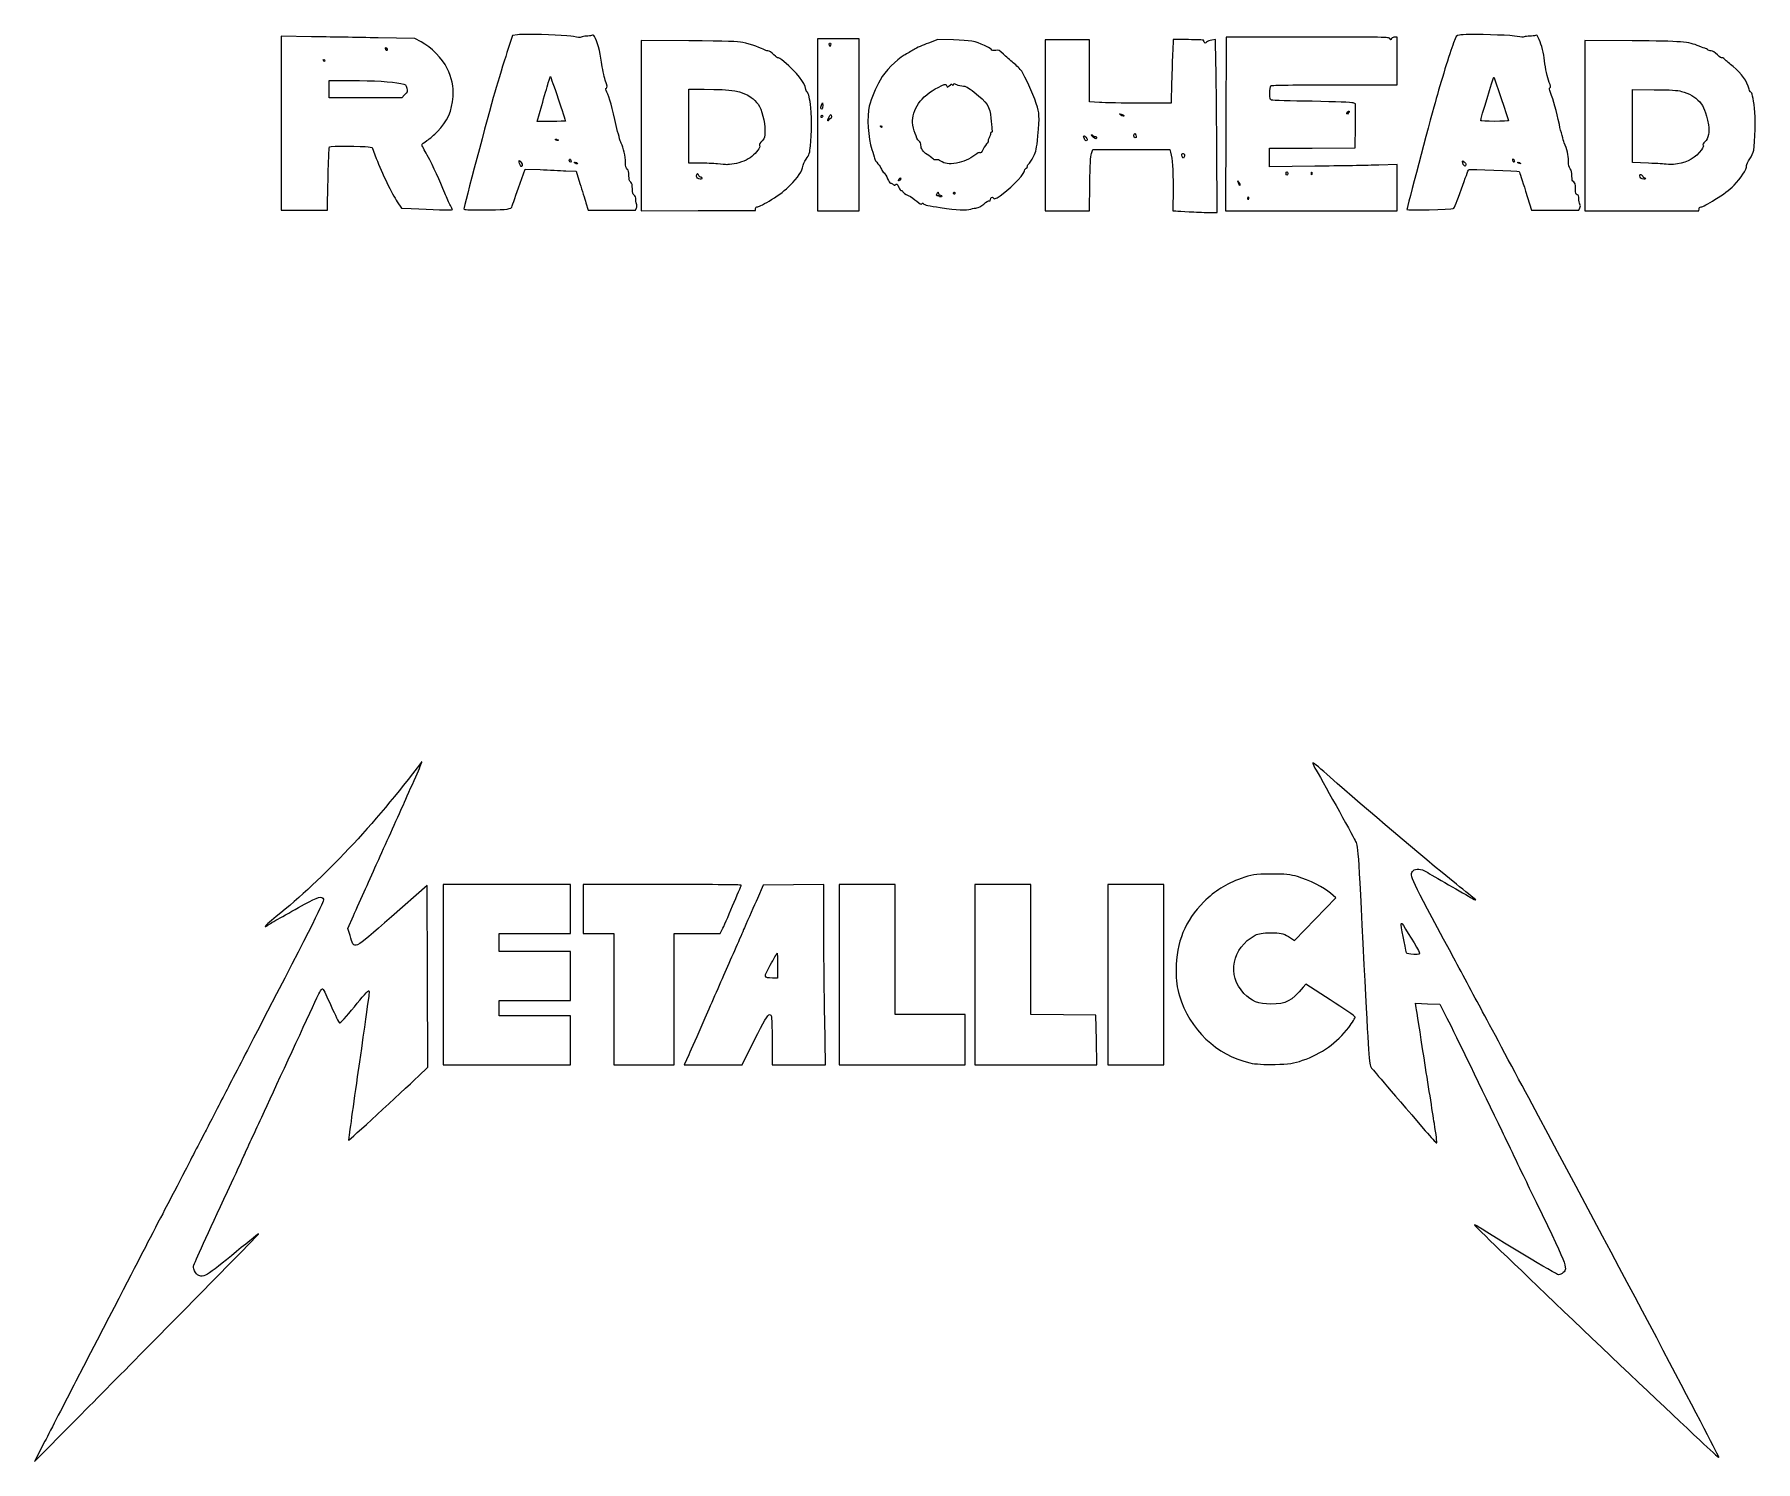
# Model space of a CAD drawing. Extents: x 18 to 597, y 6 to 390.
# Drawn here: x 369.3 to 597.5, y 6.3 to 195.5 of the extents above; entities that cross this region are included whole.
import ezdxf

# ---------------------------------------------------------------- set-up
doc = ezdxf.new("R2010")
doc.units = 0
doc.layers.add('Layer_1', color=7, linetype='CONTINUOUS')

msp = doc.modelspace()

# ---------------------------------------------------------------- linework, layer by layer
at = {"layer": 'Layer_1', "color": 7}
for points in [[(402.046496, 195.305673), (402.046496, 183.778659), (402.04596, 183.778659), (402.04596, 172.251092), (405.099689, 172.251092), (408.152854, 172.251092), (408.160022, 172.568042)], [(406.049988, 195.231259), (402.046496, 195.305673), (402.046496, 195.305673)], [(420.597104, 194.548301), (419.732799, 195.003608), (414.893675, 195.080225)], [(433.350557, 195.475997), (432.720524, 195.397175), (431.964253, 193.124513)], [(434.861462, 195.527813), (434.861462, 195.527813)], [(449.748684, 194.738471), (449.748684, 183.436354), (449.74922, 183.436354), (449.74922, 172.134235), (457.325137, 172.164001), (464.901026, 172.193217), (464.936304, 172.440161)], [(456.056774, 194.686108), (449.748684, 194.738471), (449.748684, 194.738471)], [(473.138387, 194.950138), (473.138387, 183.542738), (473.138387, 172.135889), (475.903826, 172.135889), (478.669294, 172.135889), (478.669294, 183.542738), (478.669294, 194.950138), (475.903826, 194.950138), (473.138387, 194.950138), (473.138387, 194.950138)], [(474.74076, 194.373016), (474.74076, 194.373016)], [(489.097179, 194.853124), (487.82938, 194.380182)], [(491.170835, 194.799657), (489.097179, 194.853124), (489.097179, 194.853124)], [(510.499755, 186.499456), (509.203311, 186.57387), (509.203311, 190.704127), (509.203311, 194.834935), (506.265321, 194.834935), (503.326795, 194.834935), (503.326795, 183.485413), (503.326795, 172.135889), (506.254851, 172.135889), (509.183471, 172.135889), (509.231956, 175.679101)], [(522.297434, 194.835485), (520.297071, 194.835485), (520.224851, 193.365945)], [(525.883632, 194.860289), (525.410684, 194.784775)], [(525.951986, 191.823093), (525.883632, 194.860289), (525.883632, 194.860289)], [(527.295279, 195.180547), (527.265533, 183.657941), (527.235759, 172.135889), (538.613943, 172.135889), (549.992127, 172.135889), (549.992127, 175.206159), (549.992127, 178.276426), (547.543623, 178.203116)], [(538.112885, 195.180547), (527.295279, 195.180547), (527.295279, 195.180547)], [(541.645066, 188.843224), (549.992127, 188.843224), (549.992127, 192.011609), (549.992127, 195.180547), (549.687863, 195.180547)], [(559.621859, 195.511828), (559.621859, 195.511828)], [(574.880063, 194.736817), (574.880063, 183.436354), (574.880063, 172.135889), (582.419573, 172.135889), (589.958547, 172.135889), (589.99549, 172.39496)], [(581.130833, 194.686108), (574.880063, 194.736817), (574.880063, 194.736817)], [(407.685438, 192.18469), (407.685438, 192.18469)], [(415.901858, 193.775498), (415.901858, 193.775498)], [(408.38326, 189.419245), (411.298644, 189.419245)], [(418.402714, 187.512592), (418.016859, 187.114613), (413.200342, 187.114613), (408.38326, 187.114613), (408.38326, 188.267203), (408.38326, 189.419245), (408.38326, 189.419245)], [(437.736036, 189.947859), (437.736036, 189.947859)], [(562.779785, 189.880061), (562.779785, 189.880061)], [(456.085448, 188.267203), (458.130995, 188.263345)], [(457.497095, 178.461635), (456.085448, 178.473211), (456.085448, 183.370207), (456.085448, 188.267203), (456.085448, 188.267203)], [(491.273366, 189.011897), (491.273366, 189.011897)], [(520.076571, 189.160724), (520.000512, 186.423942), (515.898356, 186.423942)], [(581.160043, 188.209328), (584.040686, 188.194996)], [(583.289382, 178.448957), (581.160043, 178.530536), (581.160043, 183.370207), (581.160043, 188.209328), (581.160043, 188.209328)], [(437.837467, 184.003553), (435.951207, 184.003553), (436.570769, 186.106442)], [(473.658748, 186.135655), (473.811431, 186.481267), (473.811431, 186.481267)], [(473.811431, 186.481267), (473.8208, 186.049114)], [(474.895672, 184.921879), (474.895672, 184.921879)], [(513.215608, 184.988024), (513.215608, 184.988024)], [(539.074755, 178.053736), (533.054391, 177.977669), (533.054391, 179.203571), (533.054391, 180.429474), (538.729146, 180.459791), (544.403901, 180.489557), (544.434776, 183.401077), (544.465651, 186.312594), (544.146486, 186.439927)], [(543.571035, 185.371671), (543.571035, 185.371671)], [(473.714967, 184.810534), (473.714967, 184.810534)], [(481.543332, 183.427535), (481.543332, 183.427535)], [(413.568557, 180.622399), (414.087254, 180.540269), (414.646731, 179.074587)], [(438.48734, 181.632777), (438.48734, 181.632777)], [(508.468545, 182.098553), (508.468545, 182.098553)], [(509.44859, 179.740454), (509.61671, 180.259147), (514.730887, 180.259147), (519.844528, 180.259147), (519.939863, 179.913538)], [(509.451356, 182.222579), (509.451356, 182.222579)], [(515.195002, 182.390699), (515.195002, 182.390699)], [(524.954274, 171.925876), (526.129476, 171.906033), (526.074894, 180.346241)], [(433.580963, 178.818824), (433.580963, 178.818824)], [(440.32455, 178.984739), (440.32455, 178.984739)], [(441.013568, 178.586761), (441.013568, 178.586761)], [(521.545002, 179.736596), (521.545002, 179.736596)], [(558.669924, 178.759842), (558.669924, 178.759842)], [(565.341826, 179.021671), (565.341826, 179.021671)], [(566.030279, 178.580148), (566.030279, 178.580148)], [(433.502139, 175.187417), (434.365908, 177.681115), (436.382809, 177.600086)], [(439.771677, 177.449052), (441.144208, 177.378497), (441.646366, 175.765092)], [(457.208805, 177.076982), (457.208805, 177.076982)], [(484.11638, 176.49931), (484.11638, 176.49931)], [(528.857436, 176.132751), (528.857436, 176.132751)], [(535.359017, 177.320621), (535.359017, 177.320621)], [(538.63875, 177.267705), (538.63875, 177.267705)], [(582.248151, 176.975009), (582.248151, 176.975009)], [(489.115354, 174.605333), (489.115354, 174.605333)], [(491.272266, 174.625729), (491.272266, 174.625729)], [(520.2728, 175.10308), (520.26233, 172.135889), (520.63825, 172.120454)], [(530.232705, 174.000099), (530.232705, 174.000099)], [(567.009788, 174.754713), (567.788129, 172.251092), (570.93389, 172.251092), (574.079144, 172.251092), (574.203717, 172.524498)], [(417.43201, 173.327064), (417.981045, 172.501897), (419.260415, 172.436303)], [(442.441217, 173.201388), (442.73391, 172.251092), (445.876934, 172.251092), (449.019958, 172.251092), (449.142894, 172.52119)], [(522.396099, 172.025094), (522.396099, 172.025647)], [(551.259361, 172.311177), (551.259925, 172.311177)], [(420.66876, 99.082774), (420.66876, 99.082774)], [(538.805769, 98.962604), (538.805769, 98.962604)], [(420.228324, 57.410348), (421.484016, 58.618626), (421.433837, 70.654953), (421.38425, 82.691843), (416.673538, 78.554409)], [(423.516891, 82.825222), (423.516891, 70.861116), (423.516891, 58.896418), (431.957085, 58.896418), (440.396743, 58.896418), (440.396743, 62.142538), (440.396743, 65.38863), (435.666783, 65.38863), (430.936795, 65.38863), (430.936795, 66.408948), (430.936795, 67.429237), (435.666783, 67.429237), (440.396743, 67.429237), (440.396743, 70.675357), (440.396743, 73.921449), (435.666783, 73.921449), (430.936795, 73.921449), (430.936795, 75.126961), (430.936795, 76.33301), (435.666783, 76.33301), (440.396743, 76.33301), (440.396743, 79.57913), (440.396743, 82.825222), (431.957085, 82.825222), (423.516891, 82.825222), (423.516891, 82.825222)], [(442.066398, 82.825222), (442.066398, 79.57913), (442.066398, 76.33301), (444.106441, 76.33301), (446.147021, 76.33301), (446.147021, 67.614996), (446.147585, 67.614996), (446.147585, 58.896418), (450.135075, 58.896418), (454.122564, 58.896418), (454.117597, 67.011972)], [(452.546635, 82.825222), (442.066398, 82.825222), (442.066398, 82.825222)], [(473.970717, 82.83239), (469.961186, 82.782239), (465.951655, 82.732088), (465.166174, 80.969836)], [(473.970717, 77.124558), (473.970717, 82.83239), (473.970717, 82.83239)], [(476.011325, 82.825222), (476.011325, 70.861116), (476.011325, 58.896418), (484.358386, 58.896418), (492.705418, 58.896418), (492.705418, 62.235699), (492.705418, 65.574388), (488.068056, 65.574388), (483.430693, 65.574388), (483.430693, 74.199805), (483.430693, 82.825222), (479.720995, 82.825222), (476.011325, 82.825222), (476.011325, 82.825222)], [(494.003528, 82.825222), (494.003528, 70.861116), (494.003528, 58.896418), (502.076635, 58.896418), (510.150279, 58.896418), (510.099592, 62.189387), (510.048877, 65.481791), (505.736154, 65.531406), (501.42346, 65.58102), (501.42346, 74.203135), (501.42346, 82.825222), (497.713762, 82.825222), (494.003528, 82.825222), (494.003528, 82.825222)], [(511.625342, 82.825222), (511.625342, 70.861116), (511.625342, 58.896418), (515.335012, 58.896418), (519.045246, 58.896418), (519.045246, 70.861116), (519.045246, 82.825222), (515.335012, 82.825222), (511.625342, 82.825222), (511.625342, 82.825222)], [(533.235182, 84.203284), (533.235182, 84.203284)], [(535.55361, 75.91851), (536.388677, 75.411949), (539.119403, 78.237474), (541.850693, 81.062998), (541.16001, 81.662156)], [(411.161399, 76.047486), (410.868142, 76.98181), (411.606774, 78.651437)], [(550.572573, 77.646557), (550.572573, 77.646557)], [(454.117597, 75.729986), (454.123129, 76.33301), (457.179059, 76.33301), (460.23499, 76.33301), (460.501238, 76.848404)], [(467.777266, 73.720253), (467.777266, 73.720253)], [(467.849486, 72.097475), (467.849486, 70.396973), (467.153837, 70.411875)], [(541.113162, 67.522935), (537.872573, 69.625829), (537.535205, 69.223437)], [(552.502352, 66.462965), (552.389379, 67.073158), (554.021526, 67.019676), (555.653674, 66.965659), (556.584668, 65.110838)], [(467.106988, 62.235699), (467.106988, 58.896418), (470.661774, 58.896418), (474.216024, 58.896418), (474.093653, 65.157123)], [(456.058976, 60.241404), (456.058439, 60.241404), (455.445481, 58.896418), (459.286356, 58.896418), (463.127231, 58.896418), (464.788589, 62.235699)], [(370.707694, 8.999331), (369.320854, 6.309951), (374.55904, 11.596651)]]:
    msp.add_lwpolyline(points, dxfattribs=at)
for points in [[(414.893675, 195.080225), (412.232038, 195.122386), (408.252196, 195.19032), (406.049988, 195.231259)], [(424.036688, 191.0321), (423.400164, 192.324382), (421.89225, 193.865998), (420.597104, 194.548301)], [(434.861462, 195.527813), (434.17919, 195.526802), (433.629195, 195.510809), (433.350557, 195.475997)], [(440.803538, 195.251102), (440.144126, 195.400694), (436.90825, 195.530844), (434.861462, 195.527813)], [(441.804016, 195.183301), (441.660957, 195.106734), (441.344276, 195.128437), (440.803538, 195.251102)], [(442.489167, 195.29575), (442.227349, 195.29575), (441.919134, 195.24491), (441.804016, 195.183301)], [(443.176519, 195.408749), (443.060413, 195.346609), (442.750984, 195.29575), (442.489167, 195.29575)], [(443.571207, 195.241733), (443.425721, 195.463799), (443.343905, 195.498335), (443.176519, 195.408749)], [(444.501665, 191.843489), (444.31791, 193.266087), (443.925029, 194.701751), (443.571207, 195.241733)], [(463.229198, 194.447983), (462.511874, 194.602728), (461.293295, 194.643049), (456.056774, 194.686108)], [(466.089436, 193.482802), (465.882736, 193.681306), (464.287418, 194.219704), (463.229198, 194.447983)], [(474.71155, 194.081974), (474.64568, 194.253684), (474.659283, 194.358273), (474.74076, 194.373016)], [(474.871401, 194.094101), (474.795737, 193.883151), (474.788032, 193.88272), (474.71155, 194.081974)], [(474.74076, 194.373016), (474.767938, 194.377929), (474.802539, 194.373005), (474.844392, 194.357031)], [(474.844392, 194.357031), (474.903236, 194.334586), (474.915174, 194.216213), (474.871401, 194.094101)], [(487.82938, 194.380182), (487.132291, 194.119815), (486.276791, 193.734875), (485.928247, 193.524695)], [(495.281797, 194.067093), (494.044704, 194.622258), (493.370757, 194.742608), (491.170835, 194.799657)], [(496.136196, 193.555565), (496.028613, 193.67444), (495.644085, 193.904502), (495.281797, 194.067093)], [(524.299434, 194.748944), (524.298474, 194.796476), (523.397508, 194.835485), (522.297434, 194.835485)], [(524.407469, 194.494284), (524.348936, 194.586819), (524.299434, 194.701415), (524.299434, 194.748944)], [(524.725533, 194.517435), (524.542427, 194.351719), (524.499501, 194.348733), (524.407469, 194.494284)], [(525.410684, 194.784775), (525.15039, 194.743142), (524.84195, 194.622805), (524.725533, 194.517435)], [(549.008752, 194.978803), (548.935092, 195.16884), (548.308699, 195.180547), (538.112885, 195.180547)], [(549.23532, 194.978803), (549.093898, 194.786759), (549.083202, 194.786762), (549.008752, 194.978803)], [(549.687863, 195.180547), (549.52059, 195.180547), (549.316995, 195.089705), (549.23532, 194.978803)], [(557.45284, 194.430344), (556.907164, 192.925052), (555.793261, 189.305087), (555.007074, 186.481267)], [(558.238321, 195.44513), (557.797716, 195.348977), (557.775308, 195.319967), (557.45284, 194.430344)], [(559.621859, 195.511828), (558.938091, 195.505952), (558.422471, 195.485319), (558.238321, 195.44513)], [(565.893035, 195.261025), (565.236501, 195.410643), (561.67322, 195.529455), (559.621859, 195.511828)], [(566.836165, 195.193224), (566.714442, 195.128849), (566.362765, 195.153981), (565.893035, 195.261025)], [(567.563762, 195.29575), (567.270251, 195.29575), (566.942901, 195.249671), (566.836165, 195.193224)], [(568.305696, 195.407095), (568.190916, 195.345658), (567.857273, 195.29575), (567.563762, 195.29575)], [(568.813386, 194.853124), (568.556422, 195.425679), (568.485246, 195.503178), (568.305696, 195.407095)], [(569.526646, 192.011609), (569.407576, 193.066324), (569.143896, 194.116631), (568.813386, 194.853124)], [(590.029639, 193.967321), (588.490314, 194.583153), (587.889858, 194.631365), (581.130833, 194.686108)], [(590.862533, 193.682342), (590.796041, 193.682342), (590.421053, 193.810745), (590.029639, 193.967321)], [(407.634722, 192.069487), (407.59555, 192.13286), (407.618325, 192.18469), (407.685438, 192.18469)], [(407.756529, 191.954284), (407.728589, 191.954284), (407.673895, 192.006114), (407.634722, 192.069487)], [(407.685438, 192.18469), (407.75255, 192.18469), (407.807245, 192.13286), (407.807245, 192.069487)], [(407.807245, 192.069487), (407.807245, 192.006114), (407.784469, 191.954284), (407.756529, 191.954284)], [(415.873184, 193.66691), (415.873184, 193.731756), (415.881566, 193.767827), (415.901858, 193.775498)], [(416.085415, 193.45469), (416.028152, 193.282904), (415.873184, 193.437858), (415.873184, 193.66691)], [(415.901858, 193.775498), (415.922121, 193.783171), (415.954012, 193.762468), (416.001059, 193.715416)], [(416.001059, 193.715416), (416.07153, 193.644911), (416.109686, 193.527568), (416.085415, 193.45469)], [(431.964253, 193.124513), (431.548032, 191.874486), (430.820266, 189.505422), (430.347543, 187.859858)], [(445.002694, 189.464443), (444.829212, 189.983188), (444.603688, 191.0538), (444.501665, 191.843489)], [(466.564585, 193.336733), (466.387067, 193.336733), (466.173171, 193.402363), (466.089436, 193.482802)], [(467.359436, 192.824101), (467.016394, 193.196256), (466.798942, 193.336733), (466.564585, 193.336733)], [(467.900202, 192.421715), (467.862892, 192.361339), (467.619278, 192.542195), (467.359436, 192.824101)], [(468.680715, 191.925621), (468.288568, 192.258615), (467.93754, 192.482102), (467.900202, 192.421715)], [(471.586729, 188.244605), (471.423323, 189.211863), (470.50102, 190.379967), (468.680715, 191.925621)], [(484.603129, 192.759608), (483.621136, 192.215977), (482.07755, 190.619006), (481.439135, 189.48594)], [(485.928247, 193.524695), (485.579702, 193.31453), (484.983367, 192.970109), (484.603129, 192.759608)], [(496.772861, 193.410043), (496.427788, 193.354863), (496.289302, 193.386418), (496.136196, 193.555565)], [(497.775512, 192.918911), (497.25103, 193.443277), (497.184652, 193.475891), (496.772861, 193.410043)], [(499.092361, 191.760807), (498.676789, 192.089042), (498.084404, 192.610081), (497.775512, 192.918911)], [(500.208014, 190.640737), (500.01012, 190.928344), (499.507905, 191.432571), (499.092361, 191.760807)], [(520.224851, 193.365945), (520.185142, 192.557946), (520.118425, 190.665821), (520.076571, 189.160724)], [(526.074894, 180.346241), (526.044809, 184.988275), (525.98955, 190.152639), (525.951986, 191.823093)], [(570.150075, 189.177813), (569.888539, 189.866048), (569.642865, 190.981876), (569.526646, 192.011609)], [(591.12658, 193.509814), (591.047671, 193.604875), (590.929024, 193.682342), (590.862533, 193.682342)], [(591.602266, 193.336733), (591.419555, 193.336733), (591.205461, 193.414756), (591.12658, 193.509814)], [(592.44563, 192.81859), (592.074564, 193.194978), (591.843453, 193.336733), (591.602266, 193.336733)], [(593.029915, 192.417857), (592.988823, 192.351328), (592.733525, 192.526557), (592.44563, 192.81859)], [(593.414104, 192.21611), (593.231958, 192.40304), (593.072587, 192.486888), (593.029915, 192.417857)], [(594.507715, 191.26361), (594.077637, 191.611709), (593.585469, 192.040209), (593.414104, 192.21611)], [(411.298644, 189.419245), (414.303492, 189.419245), (416.68161, 189.279825), (417.889521, 189.032844)], [(424.819403, 187.287144), (424.902828, 188.634109), (424.670389, 189.745525), (424.036688, 191.0321)], [(437.438377, 189.103399), (437.575057, 189.595019), (437.708943, 189.975009), (437.736036, 189.947859)], [(437.736036, 189.947859), (437.777297, 189.906598), (439.720905, 184.119761), (439.723728, 184.032769)], [(445.156505, 188.419341), (445.291944, 188.504778), (445.266346, 188.676146), (445.002694, 189.464443)], [(481.439135, 189.48594), (480.848162, 188.437115), (480.257951, 187.01756), (479.999915, 186.02486)], [(502.128451, 186.356141), (501.63984, 187.816345), (500.683925, 189.949022), (500.208014, 190.640737)], [(561.053375, 184.083482), (561.053375, 184.275029), (562.722748, 189.880061), (562.779785, 189.880061)], [(562.779785, 189.880061), (562.839785, 189.880061), (564.740439, 184.265148), (564.740439, 184.08789)], [(596.650854, 188.292561), (596.366346, 189.3502), (595.656388, 190.333914), (594.507715, 191.26361)], [(417.889521, 189.032844), (418.577635, 188.892145), (418.580965, 188.889218), (418.684371, 188.401149)], [(418.684371, 188.401149), (418.782415, 187.938552), (418.766611, 187.888043), (418.402714, 187.512592)], [(422.750686, 182.642604), (424.07761, 183.994802), (424.702337, 185.397088), (424.819403, 187.287144)], [(430.347543, 187.859858), (429.471808, 184.8114), (426.243186, 172.64151), (426.243186, 172.389449)], [(436.570769, 186.106442), (436.911298, 187.262986), (437.301696, 188.611777), (437.438377, 189.103399)], [(445.22486, 187.859858), (445.031058, 188.243423), (445.020502, 188.333545), (445.156505, 188.419341)], [(446.459582, 183.444621), (445.950425, 185.753108), (445.530083, 187.255755), (445.22486, 187.859858)], [(458.130995, 188.263345), (461.82582, 188.25634), (463.117777, 188.032442), (464.344851, 187.186822)], [(464.344851, 187.186822), (464.642849, 186.981463), (465.048685, 186.578334), (465.246635, 186.291097)], [(471.760917, 187.86647), (471.706109, 187.832606), (471.627567, 188.002936), (471.586729, 188.244605)], [(472.211259, 186.250858), (472.056996, 187.319721), (471.883373, 187.942159), (471.760917, 187.86647)], [(486.51033, 186.37378), (487.041529, 187.145852), (488.0772, 187.992491), (489.129155, 188.513597)], [(489.129155, 188.513597), (489.918784, 188.904768), (490.117299, 188.963891), (490.200696, 188.832201)], [(490.200696, 188.832201), (490.256971, 188.743284), (490.304892, 188.622337), (490.304892, 188.563759)], [(490.304892, 188.563759), (490.305852, 188.505178), (490.439117, 188.581553), (490.600887, 188.733533)], [(490.600887, 188.733533), (490.845207, 188.963056), (490.912263, 188.981595), (490.997776, 188.843224)], [(490.997776, 188.843224), (491.084447, 188.702988), (491.112951, 188.708446), (491.178003, 188.877952)], [(491.178003, 188.877952), (491.209217, 188.95928), (491.236621, 189.002824), (491.273366, 189.011897)], [(491.273366, 189.011897), (491.310112, 189.020971), (491.356594, 188.995878), (491.424948, 188.939135)], [(491.424948, 188.939135), (491.518053, 188.861868), (491.896569, 188.762777), (492.266111, 188.719202)], [(492.266111, 188.719202), (492.86668, 188.648384), (493.041573, 188.558685), (493.915361, 187.876393)], [(493.915361, 187.876393), (495.6175, 186.547276), (495.99294, 185.956844), (496.118557, 184.407044)], [(533.327779, 186.827429), (533.10567, 186.89669), (533.084842, 186.979087), (533.102905, 187.731424)], [(533.102905, 187.731424), (533.113911, 188.186702), (533.162708, 188.622958), (533.210939, 188.70101)], [(533.210939, 188.70101), (533.279096, 188.811291), (535.158414, 188.843224), (541.645066, 188.843224)], [(570.312127, 187.840565), (570.152163, 188.26214), (570.135456, 188.413482), (570.242136, 188.479423)], [(570.242136, 188.479423), (570.348251, 188.544997), (570.326322, 188.713902), (570.150075, 189.177813)], [(571.48126, 183.591797), (571.085811, 185.430703), (570.714688, 186.779593), (570.312127, 187.840565)], [(584.040686, 188.194996), (586.354626, 188.183473), (587.068281, 188.142094), (587.669894, 187.98388)], [(587.669894, 187.98388), (588.709347, 187.710514), (589.439653, 187.285905), (590.085886, 186.578831)], [(596.883462, 187.860958), (596.828372, 187.826922), (596.723837, 188.021314), (596.650854, 188.292561)], [(597.359176, 185.715629), (597.182222, 187.1434), (597.00637, 187.936927), (596.883462, 187.860958)], [(465.246635, 186.291097), (465.750628, 185.559755), (466.167724, 183.966218), (466.167724, 182.771588)], [(472.213996, 180.780598), (472.361599, 182.189494), (472.360554, 185.216491), (472.211259, 186.250858)], [(473.721571, 185.616961), (473.524806, 185.616961), (473.504316, 185.785239), (473.658748, 186.135655)], [(473.8208, 186.049114), (473.825937, 185.811469), (473.781205, 185.616961), (473.721571, 185.616961)], [(474.508717, 184.054266), (474.424784, 184.139082), (474.771494, 184.91646), (474.895672, 184.921879)], [(474.895672, 184.921879), (474.943198, 184.923942), (474.982201, 184.795884), (474.982201, 184.637453)], [(479.999915, 186.02486), (479.657974, 184.709374), (479.831485, 181.714652), (480.333953, 180.259147)], [(485.73532, 183.831025), (485.661631, 184.522811), (485.999592, 185.63147), (486.51033, 186.37378)], [(502.345085, 182.075953), (502.590901, 184.781208), (502.579245, 185.008911), (502.128451, 186.356141)], [(515.898356, 186.423942), (513.642046, 186.42423), (511.212705, 186.458379), (510.499755, 186.499456)], [(513.288901, 184.856835), (513.13365, 184.970362), (513.098796, 185.002914), (513.215608, 184.988024)], [(513.215608, 184.988024), (513.254526, 184.983062), (513.31035, 184.972391), (513.384264, 184.95826)], [(513.76295, 184.796753), (513.861925, 184.636617), (513.533277, 184.678149), (513.288901, 184.856835)], [(513.384264, 184.95826), (513.558254, 184.924998), (513.728462, 184.852557), (513.76295, 184.796753)], [(538.700472, 186.65986), (535.880395, 186.710304), (533.462512, 186.785511), (533.327779, 186.827429)], [(544.146486, 186.439927), (543.943173, 186.521376), (541.970186, 186.601361), (538.700472, 186.65986)], [(543.503781, 185.070706), (543.29553, 184.862454), (543.242613, 184.98753), (543.41999, 185.268042)], [(543.41999, 185.268042), (543.464214, 185.337973), (543.523904, 185.376629), (543.571035, 185.371671)], [(543.612917, 185.351828), (543.660104, 185.304632), (543.610913, 185.177841), (543.503781, 185.070706)], [(543.571035, 185.371671), (543.586726, 185.370017), (543.60112, 185.363627), (543.612917, 185.351828)], [(555.007074, 186.481267), (554.231274, 183.694675), (551.259361, 172.457983), (551.259361, 172.311177)], [(590.085886, 186.578831), (590.653237, 185.958047), (590.888921, 185.341846), (591.25279, 183.530061)], [(597.246174, 180.180326), (597.426909, 181.272568), (597.495235, 184.617821), (597.359176, 185.715629)], [(421.346207, 181.449222), (421.726416, 181.705869), (422.358227, 182.242645), (422.750686, 182.642604)], [(439.723728, 184.032769), (439.724038, 184.016917), (438.874972, 184.003553), (437.837467, 184.003553)], [(447.102286, 181.115187), (446.977262, 181.360229), (446.688125, 182.408366), (446.459582, 183.444621)], [(466.167724, 182.771588), (466.167724, 181.856582), (466.155786, 181.815112), (465.78187, 181.429379)], [(473.599764, 184.630837), (473.599764, 184.729629), (473.65158, 184.810534), (473.714967, 184.810534)], [(473.714967, 184.522247), (473.65158, 184.483083), (473.599764, 184.532034), (473.599764, 184.630837)], [(473.714967, 184.810534), (473.778326, 184.810534), (473.83017, 184.761583), (473.83017, 184.701943)], [(473.83017, 184.701943), (473.83017, 184.642315), (473.778326, 184.561414), (473.714967, 184.522247)], [(474.616187, 184.166164), (474.595698, 184.065439), (474.54741, 184.015192), (474.508717, 184.054266)], [(474.817948, 184.349719), (474.727552, 184.349719), (474.63679, 184.266901), (474.616187, 184.166164)], [(474.982201, 184.637453), (474.982201, 184.464803), (474.9165, 184.349719), (474.817948, 184.349719)], [(481.492052, 183.312329), (481.452908, 183.375702), (481.476219, 183.427535), (481.543332, 183.427535)], [(481.614424, 183.197126), (481.586484, 183.197126), (481.531224, 183.248956), (481.492052, 183.312329)], [(481.543332, 183.427535), (481.610444, 183.427535), (481.665139, 183.375702), (481.665139, 183.312329)], [(481.665139, 183.312329), (481.665139, 183.248956), (481.642364, 183.197126), (481.614424, 183.197126)], [(486.570951, 181.413394), (486.258983, 181.702522), (485.829695, 182.944695), (485.73532, 183.831025)], [(496.198483, 182.553857), (496.116751, 182.60438), (496.067842, 182.543688), (496.067842, 182.391802)], [(496.118557, 184.407044), (496.159677, 183.900062), (496.223798, 183.257753), (496.261305, 182.979397)], [(496.261305, 182.979397), (496.310158, 182.617204), (496.292068, 182.496027), (496.198483, 182.553857)], [(562.897189, 184.003553), (561.883221, 184.003553), (561.053375, 184.039503), (561.053375, 184.083482)], [(564.740439, 184.08789), (564.740439, 184.04173), (563.911157, 184.003553), (562.897189, 184.003553)], [(572.130597, 181.172512), (571.992732, 181.484189), (571.700378, 182.572975), (571.48126, 183.591797)], [(591.25279, 183.530061), (591.431098, 182.642167), (591.238679, 181.734439), (590.778741, 181.29378)], [(408.160022, 172.568042), (408.285386, 178.246285), (408.363956, 180.565624), (408.432875, 180.634526)], [(408.432875, 180.634526), (408.540712, 180.742337), (412.873529, 180.732146), (413.568557, 180.622399)], [(420.67703, 180.899662), (420.664809, 180.945151), (420.965969, 181.192589), (421.346207, 181.449222)], [(421.408493, 179.501228), (421.018264, 180.225021), (420.689165, 180.854159), (420.67703, 180.899662)], [(438.40575, 181.573248), (438.379136, 181.616348), (438.41447, 181.638486), (438.48734, 181.632777)], [(438.802074, 181.513162), (438.802074, 181.422239), (438.46781, 181.472898), (438.40575, 181.573248)], [(438.48734, 181.632777), (438.51164, 181.630874), (438.539975, 181.625636), (438.571668, 181.617342)], [(438.571668, 181.617342), (438.698499, 181.584181), (438.802074, 181.537462), (438.802074, 181.513162)], [(447.672799, 178.559752), (447.670738, 179.355455), (447.414255, 180.503665), (447.102286, 181.115187)], [(465.466571, 180.807607), (465.545001, 180.560547), (465.047358, 179.866184), (464.420373, 179.34744)], [(465.78187, 181.429379), (465.509892, 181.148847), (465.416618, 180.965047), (465.466571, 180.807607)], [(471.639646, 179.005686), (472.055783, 179.625412), (472.109828, 179.791618), (472.213996, 180.780598)], [(480.333953, 180.259147), (480.487087, 179.815539), (480.643099, 179.308344), (480.680663, 179.132466)], [(486.850408, 180.856115), (486.850408, 181.023696), (486.727839, 181.267993), (486.570951, 181.413394)], [(487.658495, 179.624147), (487.091708, 179.987861), (486.850408, 180.355947), (486.850408, 180.856115)], [(495.109274, 180.318679), (494.884569, 179.898659), (494.747127, 179.747617), (494.664436, 179.830302)], [(495.626305, 181.130621), (495.520698, 181.018362), (495.28809, 180.652895), (495.109274, 180.318679)], [(495.761913, 181.390794), (495.792986, 181.359718), (495.731913, 181.242873), (495.626305, 181.130621)], [(495.886486, 181.798142), (495.786777, 181.605283), (495.73084, 181.421883), (495.761913, 181.390794)], [(496.067842, 182.391802), (496.067842, 182.258167), (495.986223, 181.991001), (495.886486, 181.798142)], [(501.756398, 179.337517), (502.146034, 180.098727), (502.179421, 180.252718), (502.345085, 182.075953)], [(508.510963, 181.701128), (508.393333, 181.985109), (508.382439, 182.120104), (508.468545, 182.098553)], [(508.468545, 182.098553), (508.520192, 182.085625), (508.606721, 182.016585), (508.726496, 181.889094)], [(508.818557, 181.4845), (508.688001, 181.376135), (508.628283, 181.417898), (508.510963, 181.701128)], [(508.726496, 181.889094), (508.940675, 181.661089), (508.955153, 181.597857), (508.818557, 181.4845)], [(509.433717, 182.19226), (509.433717, 182.208626), (509.440011, 182.218608), (509.451356, 182.222579)], [(510.038943, 181.705536), (509.87658, 181.716887), (509.433717, 182.072981), (509.433717, 182.19226)], [(509.451356, 182.222579), (509.485364, 182.234486), (509.564866, 182.192341), (509.656955, 182.109027)], [(509.656955, 182.109027), (509.779693, 181.997938), (509.935198, 181.941158), (510.002564, 181.9828)], [(510.002564, 181.9828), (510.069931, 182.024431), (510.124936, 181.977974), (510.124936, 181.879171)], [(510.124936, 181.879171), (510.124936, 181.780379), (510.086469, 181.702209), (510.038943, 181.705536)], [(515.079798, 182.102414), (515.079798, 182.260845), (515.131643, 182.390699), (515.195002, 182.390699)], [(515.265021, 181.814677), (515.144343, 181.814677), (515.079798, 181.914657), (515.079798, 182.102414)], [(515.195002, 182.390699), (515.258389, 182.390699), (515.310205, 182.343054), (515.310205, 182.284865)], [(515.380224, 181.996581), (515.426113, 181.876978), (515.386546, 181.814677), (515.265021, 181.814677)], [(515.310205, 182.284865), (515.310205, 182.226677), (515.341757, 182.096821), (515.380224, 181.996581)], [(572.68951, 178.72181), (572.688014, 179.531985), (572.509283, 180.316441), (572.130597, 181.172512)], [(590.552766, 180.832965), (590.630603, 180.739185), (590.564422, 180.556994), (590.339998, 180.247574)], [(590.778741, 181.29378), (590.542634, 181.067598), (590.474054, 180.927805), (590.552766, 180.832965)], [(414.646731, 179.074587), (415.361741, 177.202506), (416.724931, 174.389707), (417.43201, 173.327064)], [(423.73296, 174.497846), (423.088901, 176.129906), (422.233288, 177.971415), (421.408493, 179.501228)], [(433.647681, 178.415333), (433.578226, 178.637137), (433.549524, 178.818824), (433.580963, 178.818824)], [(433.580963, 178.818824), (433.717051, 178.818824), (434.046517, 178.29452), (433.994927, 178.16012)], [(433.994927, 178.16012), (433.897758, 177.906896), (433.776318, 177.996118), (433.647681, 178.415333)], [(440.411644, 178.588414), (440.246572, 178.588414), (440.152367, 178.832398), (440.271634, 178.951666)], [(440.271634, 178.951666), (440.290035, 178.970061), (440.307843, 178.980901), (440.32455, 178.984739)], [(440.32455, 178.984739), (440.374617, 178.996254), (440.416442, 178.943013), (440.446922, 178.826539)], [(440.446922, 178.826539), (440.481156, 178.6956), (440.465351, 178.588414), (440.411644, 178.588414)], [(440.991526, 178.473211), (440.842598, 178.569458), (440.845674, 178.58535), (441.013568, 178.586761)], [(441.279788, 178.473211), (441.36993, 178.327387), (441.217163, 178.327387), (440.991526, 178.473211)], [(441.013568, 178.586761), (441.120756, 178.587729), (441.240644, 178.536584), (441.279788, 178.473211)], [(447.90487, 177.666784), (447.728396, 177.843258), (447.672799, 178.052379), (447.672799, 178.559752)], [(459.887715, 178.36407), (459.349066, 178.411334), (458.273404, 178.455426), (457.497095, 178.461635)], [(461.09763, 178.261545), (460.970884, 178.270878), (460.426393, 178.316793), (459.887715, 178.36407)], [(462.077139, 178.364621), (461.665235, 178.298403), (461.224376, 178.252203), (461.09763, 178.261545)], [(464.420373, 179.34744), (463.882712, 178.902565), (462.926204, 178.501126), (462.077139, 178.364621)], [(469.518012, 175.526967), (470.483099, 176.491898), (471.18047, 177.544946), (471.18047, 178.037201)], [(471.18047, 178.037201), (471.18047, 178.193857), (471.387085, 178.629565), (471.639646, 179.005686)], [(480.680663, 179.132466), (480.718255, 178.95659), (480.922528, 178.619958), (481.134307, 178.383913)], [(481.134307, 178.383913), (481.346087, 178.147868), (481.559193, 177.826666), (481.60782, 177.670642)], [(488.391623, 179.064664), (488.285818, 179.181595), (487.95607, 179.433199), (487.658495, 179.624147)], [(488.868974, 178.906468), (488.684796, 178.871258), (488.515999, 178.927239), (488.391623, 179.064664)], [(489.471462, 178.745511), (489.285167, 178.871853), (489.036388, 178.938477), (488.868974, 178.906468)], [(491.574328, 178.479827), (490.482749, 178.304355), (490.039434, 178.360345), (489.471462, 178.745511)], [(494.01016, 179.539814), (493.277342, 178.977088), (492.463836, 178.622829), (491.574328, 178.479827)], [(494.664436, 179.830302), (494.581744, 179.912996), (494.37973, 179.823594), (494.01016, 179.539814)], [(500.810502, 177.791357), (500.930644, 177.855661), (500.997615, 177.959251), (500.959318, 178.021216)], [(500.959318, 178.021216), (500.92102, 178.083183), (500.991604, 178.222973), (501.116431, 178.3321)], [(501.116431, 178.3321), (501.241258, 178.441238), (501.52935, 178.893912), (501.756398, 179.337517)], [(509.231956, 175.679101), (509.26873, 178.362442), (509.321223, 179.347773), (509.44859, 179.740454)], [(519.939863, 179.913538), (520.203091, 178.953895), (520.282114, 177.81168), (520.2728, 175.10308)], [(521.481078, 179.351848), (521.4158, 179.611865), (521.432028, 179.731584), (521.545002, 179.736596)], [(521.797478, 179.400357), (521.702538, 179.037312), (521.565293, 179.016272), (521.481078, 179.351848)], [(521.545002, 179.736596), (521.582678, 179.738267), (521.63139, 179.726986), (521.69108, 179.704076)], [(521.69108, 179.704076), (521.797365, 179.663622), (521.836537, 179.549754), (521.797478, 179.400357)], [(547.543623, 178.203116), (546.196972, 178.162708), (542.385984, 178.095609), (539.074755, 178.053736)], [(558.748748, 178.30068), (558.638823, 178.589761), (558.612407, 178.742381), (558.669924, 178.759842)], [(558.669924, 178.759842), (558.704411, 178.770321), (558.769322, 178.731857), (558.864488, 178.645742)], [(559.094894, 178.289107), (559.094894, 177.996513), (558.86144, 178.004294), (558.748748, 178.30068)], [(558.864488, 178.645742), (558.991234, 178.531039), (559.094894, 178.370604), (559.094894, 178.289107)], [(565.318684, 178.847486), (565.31939, 178.952303), (565.324921, 179.008801), (565.341826, 179.021671)], [(565.432222, 178.588414), (565.368863, 178.588414), (565.318684, 178.704899), (565.318684, 178.847486)], [(565.341826, 179.021671), (565.358732, 179.03454), (565.387067, 179.003911), (565.432222, 178.934027)], [(565.432222, 178.934027), (565.493662, 178.838969), (565.545224, 178.722484), (565.545224, 178.674955)], [(565.545224, 178.674955), (565.546212, 178.627423), (565.495609, 178.588414), (565.432222, 178.588414)], [(566.065557, 178.473211), (565.87771, 178.553947), (565.871445, 178.573572), (566.030279, 178.580148)], [(566.030279, 178.580148), (566.137411, 178.584607), (566.256819, 178.536584), (566.295963, 178.473211)], [(566.295963, 178.473211), (566.377864, 178.340719), (566.373885, 178.340719), (566.065557, 178.473211)], [(572.921582, 177.698204), (572.746632, 177.92064), (572.68951, 178.166966), (572.68951, 178.72181)], [(585.651892, 178.320524), (585.52413, 178.346045), (584.460773, 178.403895), (583.289382, 178.448957)], [(587.147896, 178.36352), (586.331258, 178.245498), (586.066279, 178.237736), (585.651892, 178.320524)], [(590.339998, 180.247574), (589.570915, 179.187076), (588.508489, 178.560136), (587.147896, 178.36352)], [(594.635054, 175.535233), (595.576462, 176.471048), (596.311849, 177.614302), (596.311849, 178.142481)], [(596.311849, 178.142481), (596.311849, 178.2915), (596.502151, 178.689591), (596.734646, 179.027183)], [(596.734646, 179.027183), (596.986191, 179.392392), (597.19306, 179.859374), (597.246174, 180.180326)], [(436.382809, 177.600086), (437.49183, 177.555679), (439.016789, 177.487813), (439.771677, 177.449052)], [(441.646366, 175.765092), (441.92269, 174.877878), (442.280379, 173.72421), (442.441217, 173.201388)], [(448.135276, 176.802478), (448.135276, 177.282575), (448.079453, 177.492198), (447.90487, 177.666784)], [(448.365682, 175.938173), (448.1911, 176.112758), (448.135276, 176.322379), (448.135276, 176.802478)], [(448.596089, 175.044101), (448.596089, 175.554099), (448.542777, 175.761076), (448.365682, 175.938173)], [(457.204403, 176.493248), (457.098852, 176.613644), (457.066594, 176.773274), (457.11841, 176.914927)], [(457.11841, 176.914927), (457.158824, 177.025403), (457.180386, 177.080693), (457.208805, 177.076982)], [(457.814059, 176.48112), (457.814059, 176.261724), (457.400124, 176.269908), (457.204403, 176.493248)], [(457.208805, 177.076982), (457.237253, 177.073273), (457.272305, 177.010702), (457.33891, 176.886262)], [(457.33891, 176.886262), (457.414461, 176.745089), (457.552524, 176.629397), (457.645375, 176.629397)], [(457.645375, 176.629397), (457.738198, 176.629397), (457.814059, 176.5627), (457.814059, 176.48112)], [(481.60782, 177.670642), (481.656446, 177.514621), (481.81339, 177.29501), (481.956731, 177.182265)], [(481.956731, 177.182265), (482.100043, 177.069531), (482.310581, 176.717518), (482.424712, 176.400092)], [(482.424712, 176.400092), (482.561844, 176.01875), (482.6981, 175.82297), (482.826004, 175.82297)], [(482.826004, 175.82297), (482.932458, 175.82297), (483.0861, 175.743222), (483.16721, 175.645477)], [(483.434531, 175.587599), (483.631325, 175.784387), (483.705069, 175.730824), (483.897573, 175.249703)], [(484.049155, 176.198898), (483.840903, 175.990646), (483.787394, 176.115169), (483.964798, 176.39568)], [(483.964798, 176.39568), (484.009023, 176.465612), (484.069277, 176.504268), (484.11638, 176.49931)], [(484.15829, 176.479467), (484.205506, 176.432271), (484.156286, 176.306033), (484.049155, 176.198898)], [(484.11638, 176.49931), (484.1321, 176.497656), (484.146493, 176.491266), (484.15829, 176.479467)], [(497.341144, 174.120264), (498.345714, 174.751925), (500.425748, 176.843392), (500.520547, 177.317314)], [(500.520547, 177.317314), (500.559832, 177.513817), (500.69036, 177.72705), (500.810502, 177.791357)], [(528.93516, 175.851632), (528.857746, 176.063228), (528.830032, 176.148124), (528.857436, 176.132751)], [(528.857436, 176.132751), (528.873889, 176.123528), (528.91024, 176.078491), (528.967672, 176.002663)], [(529.136892, 175.628389), (529.136892, 175.389208), (529.082423, 175.449169), (528.93516, 175.851632)], [(528.967672, 176.002663), (529.060805, 175.87964), (529.136892, 175.711325), (529.136892, 175.628389)], [(535.243814, 177.090212), (535.243814, 177.216958), (535.295658, 177.320621), (535.359017, 177.320621)], [(535.359017, 176.859803), (535.295658, 176.859803), (535.243814, 176.963469), (535.243814, 177.090212)], [(535.359017, 177.320621), (535.422404, 177.320621), (535.47422, 177.216958), (535.47422, 177.090212)], [(535.47422, 177.090212), (535.47422, 176.963469), (535.422404, 176.859803), (535.359017, 176.859803)], [(538.603472, 177.090212), (538.603472, 177.209028), (538.617894, 177.275466), (538.63875, 177.267705)], [(538.661356, 176.946344), (538.629465, 176.867127), (538.603472, 176.931781), (538.603472, 177.090212)], [(538.63875, 177.267705), (538.645693, 177.265117), (538.653369, 177.254435), (538.661356, 177.234631)], [(538.661356, 177.234631), (538.693304, 177.155414), (538.693304, 177.025558), (538.661356, 176.946344)], [(558.51171, 175.052921), (558.993266, 176.418588), (559.419986, 177.56907), (559.460344, 177.609456)], [(559.460344, 177.609456), (559.553449, 177.702544), (566.037081, 177.435373), (566.148813, 177.333849)], [(566.148813, 177.333849), (566.194392, 177.292416), (566.58177, 176.131831), (567.009788, 174.754713)], [(573.151988, 176.756727), (573.151988, 177.230339), (573.090012, 177.484107), (572.921582, 177.698204)], [(573.382394, 175.965182), (573.196325, 176.081384), (573.151988, 176.233431), (573.151988, 176.756727)], [(573.6128, 175.081033), (573.6128, 175.696447), (573.573995, 175.845522), (573.382394, 175.965182)], [(582.282864, 176.465686), (582.113898, 176.646565), (582.091659, 176.975009), (582.248151, 176.975009)], [(582.248151, 176.975009), (582.307926, 176.975009), (582.438228, 176.858525), (582.538078, 176.715938)], [(582.914026, 176.43647), (582.967084, 176.276854), (582.436309, 176.301401), (582.282864, 176.465686)], [(582.538078, 176.715938), (582.637956, 176.573348), (582.756292, 176.473746), (582.801024, 176.494348)], [(582.801024, 176.494348), (582.845728, 176.514939), (582.896528, 176.48876), (582.914026, 176.43647)], [(424.466089, 172.864045), (424.312757, 173.128826), (423.983009, 173.864122), (423.73296, 174.497846)], [(432.561238, 172.568592), (432.603261, 172.637796), (433.026876, 173.816141), (433.502139, 175.187417)], [(448.826495, 174.23657), (448.639382, 174.353416), (448.596089, 174.505274), (448.596089, 175.044101)], [(449.059102, 173.603775), (449.057776, 173.966472), (448.997522, 174.129758), (448.826495, 174.23657)], [(449.163271, 172.952789), (449.106798, 173.042006), (449.059102, 173.334983), (449.059102, 173.603775)], [(465.224029, 172.676079), (465.363137, 172.67011), (466.177037, 173.099517), (467.032566, 173.630786)], [(467.032566, 173.630786), (468.151379, 174.325555), (468.849089, 174.858145), (469.518012, 175.526967)], [(483.16721, 175.645477), (483.269544, 175.522191), (483.351191, 175.50427), (483.434531, 175.587599)], [(483.897573, 175.249703), (484.01859, 174.947324), (484.134978, 174.812366), (484.240417, 174.852831)], [(484.240417, 174.852831), (484.335892, 174.889458), (484.424426, 174.820226), (484.460917, 174.68085)], [(484.460917, 174.68085), (484.49896, 174.53528), (484.761568, 174.341927), (485.159304, 174.166015)], [(485.159304, 174.166015), (485.509796, 174.01103), (486.024654, 173.674031), (486.303602, 173.416912)], [(486.303602, 173.416912), (486.70083, 173.050757), (486.841348, 172.979561), (486.950738, 173.088942)], [(489.097179, 174.136249), (488.9073, 174.063393), (488.866801, 174.286916), (489.024958, 174.536432)], [(489.024958, 174.536432), (489.062014, 174.594891), (489.090518, 174.618725), (489.115354, 174.605333)], [(489.269701, 174.091051), (489.269701, 174.152448), (489.192231, 174.172729), (489.097179, 174.136249)], [(489.115354, 174.605333), (489.14019, 174.591942), (489.161497, 174.541198), (489.185373, 174.449891)], [(489.185373, 174.449891), (489.219917, 174.317788), (489.330774, 174.210112), (489.431753, 174.210112)], [(489.442788, 173.979153), (489.347736, 173.979153), (489.269701, 174.02967), (489.269701, 174.091051)], [(489.431753, 174.210112), (489.532732, 174.210112), (489.615311, 174.157732), (489.615311, 174.094359)], [(489.615311, 174.094359), (489.615311, 174.030986), (489.537841, 173.979153), (489.442788, 173.979153)], [(491.175802, 174.432252), (491.139339, 174.491245), (491.162114, 174.57215), (491.226517, 174.611949)], [(491.343922, 174.504461), (491.343922, 174.302071), (491.27458, 174.272438), (491.175802, 174.432252)], [(491.226517, 174.611949), (491.242632, 174.6219), (491.258267, 174.626201), (491.272266, 174.625729)], [(491.272266, 174.625729), (491.31426, 174.624316), (491.343922, 174.578564), (491.343922, 174.504461)], [(495.184232, 173.044842), (495.50018, 173.311181), (495.828433, 173.502471), (495.913495, 173.469829)], [(495.913495, 173.469829), (496.00962, 173.432945), (496.067842, 173.49403), (496.067842, 173.630786)], [(496.067842, 173.630786), (496.067842, 173.932992), (496.304909, 174.053673), (496.465832, 173.833633)], [(496.465832, 173.833633), (496.582079, 173.674626), (496.68811, 173.709645), (497.341144, 174.120264)], [(530.249243, 173.602674), (530.217578, 173.524656), (530.193504, 173.616503), (530.196326, 173.806622)], [(530.196326, 173.806622), (530.198104, 173.949209), (530.213006, 174.020529), (530.232705, 174.000099)], [(530.232705, 174.000099), (530.23928, 173.993289), (530.246364, 173.976311), (530.253674, 173.948286)], [(530.253674, 173.948286), (530.28294, 173.836173), (530.280824, 173.68068), (530.249243, 173.602674)], [(557.414797, 172.442365), (557.565504, 172.529462), (557.91481, 173.360093), (558.51171, 175.052921)], [(573.843206, 174.26744), (573.644268, 174.330581), (573.6128, 174.442017), (573.6128, 175.081033)], [(574.073613, 173.733862), (574.073613, 174.093368), (574.023038, 174.210372), (573.843206, 174.26744)], [(574.200951, 173.035472), (574.131045, 173.166065), (574.073613, 173.480477), (574.073613, 173.733862)], [(590.273846, 172.654582), (590.406744, 172.654582), (591.233768, 173.094874), (592.111592, 173.633541)], [(592.111592, 173.633541), (593.276295, 174.34828), (593.958059, 174.862288), (594.635054, 175.535233)], [(419.260415, 172.436303), (421.941865, 172.298082), (424.745009, 172.231308), (424.745009, 172.305662)], [(424.745009, 172.305662), (424.745009, 172.348272), (424.619448, 172.599275), (424.466089, 172.864045)], [(426.243186, 172.389449), (426.243186, 172.285447), (426.86859, 172.253011), (428.749037, 172.259361)], [(428.749037, 172.259361), (431.359169, 172.268118), (432.431698, 172.355209), (432.561238, 172.568592)], [(449.142894, 172.52119), (449.21726, 172.684264), (449.225331, 172.854757), (449.163271, 172.952789)], [(464.936304, 172.440161), (464.960631, 172.610886), (465.048995, 172.683558), (465.224029, 172.676079)], [(486.950738, 173.088942), (487.060127, 173.19832), (487.113072, 173.191236), (487.196045, 173.056969)], [(487.196045, 173.056969), (487.270665, 172.936192), (487.924489, 172.794993), (489.409176, 172.579065)], [(489.409176, 172.579065), (491.724216, 172.242363), (492.774732, 172.191602), (493.47549, 172.381733)], [(493.47549, 172.381733), (493.728982, 172.450521), (494.087884, 172.518994), (494.273078, 172.533867)], [(494.273078, 172.533867), (494.472666, 172.549895), (494.84376, 172.757836), (495.184232, 173.044842)], [(520.63825, 172.120454), (520.844836, 172.111858), (521.635651, 172.068762), (522.396099, 172.025094)], [(522.396099, 172.025647), (523.156575, 171.981968), (524.307844, 171.936939), (524.954274, 171.925876)], [(551.259925, 172.311177), (551.259925, 172.171296), (557.163478, 172.297139), (557.414797, 172.442365)], [(574.203717, 172.524498), (574.293125, 172.721517), (574.292504, 172.864412), (574.200951, 173.035472)], [(589.99549, 172.39496), (590.020325, 172.569707), (590.110947, 172.654582), (590.273846, 172.654582)], [(420.634019, 99.055765), (414.331686, 90.712599), (407.671468, 83.624644), (401.387254, 78.573149)], [(419.880514, 97.107783), (420.377987, 98.223605), (420.699325, 99.034288), (420.66876, 99.082774)], [(420.66876, 99.082774), (420.664386, 99.089716), (420.653295, 99.081278), (420.634019, 99.055765)], [(538.805769, 98.962604), (538.73146, 98.962604), (538.855948, 98.649563), (539.082488, 98.266982)], [(541.096059, 97.0521), (539.910528, 98.102842), (538.880022, 98.962604), (538.805769, 98.962604)], [(539.082488, 98.266982), (539.808025, 97.041602), (544.023352, 89.437096), (544.403365, 88.668125)], [(418.230727, 93.398084), (418.569563, 94.163245), (419.311977, 95.832533), (419.880514, 97.107783)], [(557.82766, 82.877602), (553.131764, 86.667621), (545.905351, 92.789642), (541.096059, 97.0521)], [(416.557799, 89.688414), (417.13912, 90.963664), (417.89192, 92.632952), (418.230727, 93.398084)], [(414.799978, 85.792986), (415.185211, 86.660142), (415.976449, 88.413165), (416.557799, 89.688414)], [(544.403365, 88.668125), (544.800254, 87.864892), (544.767826, 88.322713), (545.576901, 72.159225)], [(413.222384, 82.26851), (413.704927, 83.339713), (414.414744, 84.925802), (414.799978, 85.792986)], [(557.075255, 73.828852), (551.771481, 83.607711), (551.548441, 84.091609), (552.099424, 84.642592)], [(552.099424, 84.642592), (552.427479, 84.970618), (553.188491, 84.91296), (553.850641, 84.509185)], [(553.850641, 84.509185), (554.560571, 84.076284), (558.919295, 81.551609), (559.945963, 80.97867)], [(411.606774, 78.651437), (412.012892, 79.569619), (412.73984, 81.197307), (413.222384, 82.26851)], [(463.026901, 82.734826), (463.026901, 82.784469), (458.31077, 82.825222), (452.546635, 82.825222)], [(460.501238, 76.848404), (460.822858, 77.470337), (463.026901, 82.607092), (463.026901, 82.734826)], [(529.308878, 83.632772), (527.209202, 82.859145), (525.882249, 82.022807), (524.347384, 80.506258)], [(533.235182, 84.203284), (531.030519, 84.191911), (530.693658, 84.142974), (529.308878, 83.632772)], [(536.759658, 83.873649), (535.907827, 84.135636), (535.080831, 84.212739), (533.235182, 84.203284)], [(541.16001, 81.662156), (540.33578, 82.377081), (538.301805, 83.399374), (536.759658, 83.873649)], [(560.316944, 80.866204), (560.112898, 81.032292), (558.99256, 81.937407), (557.82766, 82.877602)], [(407.636924, 80.864567), (407.740866, 80.593662), (406.407394, 77.935976), (398.894639, 63.441212)], [(401.907587, 78.416064), (402.723773, 78.867732), (404.163474, 79.668905), (405.107394, 80.196491)], [(405.107394, 80.196491), (406.907887, 81.202867), (407.452068, 81.346292), (407.636924, 80.864567)], [(465.166174, 80.969836), (464.734176, 80.000657), (463.960492, 78.248198), (463.447469, 77.074944)], [(524.347384, 80.506258), (521.864844, 78.053408), (520.684901, 75.157554), (520.681797, 71.509888)], [(559.945963, 80.97867), (560.354028, 80.750945), (560.520963, 80.700173), (560.316944, 80.866204)], [(401.387254, 78.573149), (400.489025, 77.851111), (399.825577, 77.260166), (399.912755, 77.260166)], [(400.24733, 77.427722), (400.344273, 77.51967), (401.091428, 77.964395), (401.907587, 78.416064)], [(416.673538, 78.554409), (411.402925, 73.924582), (411.774386, 74.092814), (411.161399, 76.047486)], [(551.235682, 73.782539), (551.025116, 74.44785), (550.428978, 77.543235), (550.498151, 77.61238)], [(550.498151, 77.61238), (550.520277, 77.634506), (550.547201, 77.645992), (550.572573, 77.646557)], [(550.572573, 77.646557), (550.597917, 77.647149), (550.621821, 77.636933), (550.638162, 77.61571)], [(550.638162, 77.61571), (550.902547, 77.271681), (552.809184, 74.124367), (552.905845, 73.872399)], [(399.912755, 77.260166), (399.999934, 77.260166), (400.150415, 77.335774), (400.24733, 77.427722)], [(454.117597, 67.011972), (454.11421, 71.475344), (454.114493, 75.398431), (454.117597, 75.729986)], [(463.447469, 77.074944), (462.934445, 75.901718), (461.764662, 73.230343), (460.847384, 71.138907)], [(474.093653, 65.157123), (474.026286, 68.600318), (473.970886, 73.985457), (473.970717, 77.124558)], [(529.674892, 68.386704), (527.388384, 70.776449), (528.089058, 74.434783), (531.151028, 76.094899)], [(531.151028, 76.094899), (531.579526, 76.327196), (532.176087, 76.420894), (533.235182, 76.422869)], [(533.235182, 76.422869), (534.52697, 76.425127), (534.827, 76.359708), (535.55361, 75.91851)], [(466.867776, 72.122282), (467.328504, 72.958704), (467.73767, 73.67775), (467.777266, 73.720253)], [(467.777266, 73.720253), (467.816833, 73.762756), (467.849486, 73.032647), (467.849486, 72.097475)], [(552.169443, 73.550496), (551.643945, 73.550496), (551.280499, 73.64092), (551.235682, 73.782539)], [(552.905845, 73.872399), (553.012102, 73.595539), (552.90974, 73.550496), (552.169443, 73.550496)], [(561.064382, 66.408948), (559.866348, 68.653376), (558.071246, 71.992488), (557.075255, 73.828852)], [(460.847384, 71.138907), (459.930105, 69.0475), (458.615486, 66.042821), (457.92596, 64.461501)], [(467.153837, 70.411875), (465.982953, 70.436484), (465.972737, 70.497444), (466.867776, 72.122282)], [(520.681797, 71.509888), (520.680611, 69.997996), (520.778881, 69.230069), (521.120568, 68.076373)], [(545.576901, 72.159225), (546.178034, 60.149597), (546.265834, 58.899155), (546.532139, 58.560743)], [(406.753342, 67.787518), (407.131576, 68.610874), (407.452463, 69.096239), (407.55093, 68.993031)], [(407.55093, 68.993031), (407.641637, 68.898035), (408.142299, 67.863493), (408.663281, 66.693907)], [(411.734649, 66.622251), (412.752766, 67.894678), (413.616309, 68.844836), (413.65345, 68.733414)], [(413.65345, 68.733414), (413.729339, 68.505774), (413.761202, 68.742163), (412.123269, 57.324355)], [(537.535205, 69.223437), (535.941383, 67.319171), (535.273306, 66.968651), (533.235182, 66.970626)], [(399.821259, 52.775723), (401.568722, 56.546438), (405.536061, 65.137649), (406.753342, 67.787518)], [(408.663281, 66.693907), (409.184235, 65.52435), (409.671915, 64.509451), (409.746986, 64.438359)], [(409.746986, 64.438359), (409.822057, 64.367239), (410.716504, 65.34988), (411.734649, 66.622251)], [(521.120568, 68.076373), (522.434566, 63.639501), (526.059259, 60.179485), (530.45264, 59.168734)], [(533.235182, 66.970626), (531.557964, 66.972066), (530.703169, 67.311974), (529.674892, 68.386704)], [(544.409969, 65.252486), (544.379235, 65.344688), (542.895677, 66.366247), (541.113162, 67.522935)], [(553.548014, 59.82411), (553.035018, 63.13977), (552.564498, 66.127233), (552.502352, 66.462965)], [(567.415482, 54.537411), (565.12031, 58.82225), (562.262387, 64.164491), (561.064382, 66.408948)], [(457.92596, 64.461501), (457.236435, 62.880182), (456.396231, 60.981052), (456.058976, 60.241404)], [(464.788589, 62.235699), (466.006152, 64.682905), (466.53752, 65.574388), (466.778481, 65.574388)], [(466.778481, 65.574388), (467.080939, 65.574388), (467.106988, 65.307801), (467.106988, 62.235699)], [(543.552832, 63.878317), (544.05499, 64.541681), (544.440674, 65.160312), (544.409969, 65.252486)], [(556.584668, 65.110838), (557.737377, 62.814311), (561.296425, 55.487738), (563.839219, 50.178404)], [(398.894639, 63.441212), (397.57271, 60.890685), (395.758698, 57.384666), (394.863602, 55.650326)], [(537.444273, 59.510477), (539.950011, 60.369505), (542.013648, 61.845076), (543.552832, 63.878317)], [(533.791358, 58.966973), (535.616912, 59.011621), (536.274151, 59.109326), (537.444273, 59.510477)], [(554.912276, 51.146342), (554.675012, 52.603342), (554.061009, 56.508479), (553.548014, 59.82411)], [(412.123269, 57.324355), (411.465014, 52.735789), (410.950156, 48.957567), (410.979507, 48.928244)], [(410.979507, 48.928244), (411.033553, 48.87417), (417.925589, 55.194819), (420.228324, 57.410348)], [(530.45264, 59.168734), (531.163728, 59.00513), (532.369212, 58.932232), (533.791358, 58.966973)], [(546.532139, 58.560743), (546.745301, 58.289838), (548.501739, 56.238816), (553.71063, 50.178404)], [(394.863602, 55.650326), (393.968478, 53.915986), (392.714395, 51.495817), (392.076658, 50.271566)], [(397.090533, 46.839687), (397.623256, 48.012941), (398.852051, 50.684316), (399.821259, 52.775723)], [(592.631389, 6.846258), (592.751418, 6.95782), (581.269207, 28.674256), (567.415482, 54.537411)], [(392.076658, 50.271566), (391.43892, 49.047314), (390.186446, 46.626609), (389.29358, 44.892241)], [(555.204969, 48.549558), (555.281394, 48.520828), (555.14954, 49.689313), (554.912276, 51.146342)], [(553.71063, 50.178404), (554.455979, 49.311248), (555.128571, 48.578289), (555.204969, 48.549558)], [(563.839219, 50.178404), (564.889706, 47.984973), (566.537715, 44.56269), (567.500939, 42.573277)], [(394.909379, 42.109727), (395.576157, 43.537997), (396.557839, 45.666461), (397.090533, 46.839687)], [(389.29358, 44.892241), (388.400685, 43.1579), (387.2738, 40.987301), (386.789422, 40.069119)], [(390.420832, 32.261696), (390.529459, 32.633918), (392.33427, 36.593524), (394.909379, 42.109727)], [(567.500939, 42.573277), (572.674327, 31.888428), (572.62824, 32.003095), (571.989486, 31.364314)], [(386.789422, 40.069119), (386.305044, 39.150938), (385.197971, 37.022474), (384.329347, 35.339131)], [(399.032448, 36.512132), (398.879427, 36.405649), (397.2641, 35.096307), (395.442948, 33.602816)], [(395.492563, 32.822838), (397.592324, 34.958442), (399.185497, 36.618642), (399.032448, 36.512132)], [(560.73421, 37.455798), (560.453653, 37.641416), (560.223783, 37.74835), (560.223783, 37.693373)], [(560.223783, 37.693373), (560.223783, 37.507812), (581.931808, 16.757931), (590.088087, 9.147046)], [(571.380394, 31.073286), (571.130458, 31.073286), (563.148057, 35.858759), (560.73421, 37.455798)], [(384.329347, 35.339131), (382.788414, 32.352853), (380.387775, 27.712697), (374.830255, 16.975947)], [(374.55904, 11.596651), (379.63046, 16.714807), (387.615091, 24.810972), (395.492563, 32.822838)], [(390.695321, 31.380316), (390.446881, 31.696179), (390.348216, 32.012917), (390.420832, 32.261696)], [(395.442948, 33.602816), (391.822996, 30.63412), (391.427716, 30.449208), (390.695321, 31.380316)], [(571.989486, 31.364314), (571.829156, 31.204011), (571.555146, 31.073286), (571.380394, 31.073286)], [(374.830255, 16.975947), (373.325221, 14.068353), (371.470287, 10.478627), (370.707694, 8.999331)], [(590.088087, 9.147046), (591.46536, 7.861863), (592.60994, 6.82622), (592.631389, 6.846258)]]:
    msp.add_open_spline(points, degree=3, dxfattribs=at)

doc.saveas('drawing.dxf')
